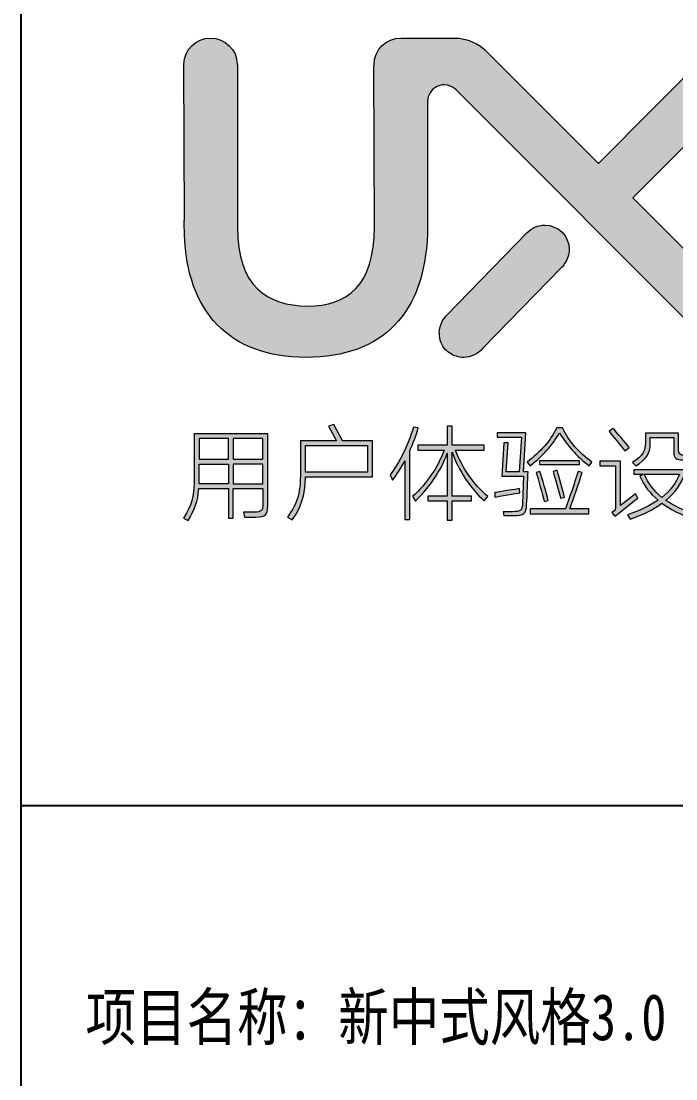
# Model space of a CAD drawing. Extents: x 422240 to 534325, y -8262 to 172635.
# Drawn here: x 514595 to 515332, y 88347 to 89537 of the extents above; entities that cross this region are included whole.
import ezdxf

# ---------------------------------------------------------------- set-up
doc = ezdxf.new("R2010")
doc.units = 0
doc.header["$LTSCALE"] = 1000
doc.header["$MEASUREMENT"] = 0
doc.layers.add('_U+56FE_U+5C42 1', color=7, linetype='Continuous')
doc.styles.add('WJ', font='', dxfattribs={"width": 0.8, "height": 135})
doc.styles.get('WJ').set_extended_font_data('FangSong_GB2312')

# ---------------------------------------------------------------- blocks, each defined once
blk = doc.blocks.new('block 2')
at = {"layer": '_U+56FE_U+5C42 1'}
h = blk.add_hatch(color=251, dxfattribs=at)
h.dxf.hatch_style = 2
edge = h.paths.add_edge_path()
edge.add_spline(control_points=[(131.714, -136.787), (131.226, -135.357), (130.51, -134.14), (129.566, -133.136), (128.621, -132.131), (127.451, -131.361), (126.055, -130.825), (124.689, -130.3), (122.242, -129.841), (120.244, -129.821), (120.231, -129.821), (120.219, -129.82), (120.207, -129.82), (120.2, -129.82), (120.193, -129.821), (120.185, -129.821), (120.161, -129.82), (120.137, -129.82), (120.113, -129.82), (120.113, -129.82), (120.113, -129.824), (120.113, -129.824), (119.27, -129.847), (118.505, -130.171), (117.919, -130.694), (117.902, -130.707), (117.884, -130.718), (117.868, -130.732), (117.868, -130.732), (117.788, -130.812), (117.788, -130.812), (117.779, -130.821), (117.771, -130.83), (117.762, -130.838), (117.762, -130.838), (109.231, -139.381), (109.231, -139.381), (109.231, -139.381), (100.804, -130.967), (100.804, -130.967), (100.77, -130.935), (100.734, -130.899), (100.694, -130.857), (100.634, -130.794), (100.571, -130.736), (100.508, -130.681), (99.77, -130.033), (98.917, -129.867), (98.408, -129.831), (98.408, -129.831), (98.346, -129.831), (98.346, -129.831), (98.338, -129.83), (98.329, -129.83), (98.321, -129.829), (98.321, -129.829), (98.264, -129.829), (98.264, -129.829), (98.197, -129.828), (98.157, -129.829), (98.157, -129.829), (98.157, -129.829), (98.158, -129.829), (98.158, -129.829), (98.158, -129.829), (94.182, -129.829), (94.182, -129.829), (94.177, -129.829), (94.172, -129.83), (94.167, -129.83), (94.167, -129.83), (94.166, -129.83), (94.165, -129.83), (93.034, -129.83), (92.118, -130.747), (92.118, -131.877), (92.118, -131.88), (92.118, -131.883), (92.118, -131.887), (92.111, -131.95), (92.107, -132.013), (92.107, -132.074), (92.107, -132.074), (92.16, -144.23), (92.16, -144.23), (92.128, -148.719), (90.1, -150.248), (87.025, -150.269), (83.985, -150.207), (81.699, -148.802), (81.699, -144.231), (81.699, -144.231), (81.699, -143.73), (81.699, -143.73), (81.699, -143.73), (81.699, -131.87), (81.699, -131.87), (81.699, -131.854), (81.697, -131.837), (81.696, -131.82), (81.665, -130.717), (80.763, -129.832), (79.652, -129.832), (78.541, -129.832), (77.639, -130.717), (77.608, -131.82), (77.607, -131.837), (77.605, -131.854), (77.605, -131.87), (77.605, -131.87), (77.605, -131.878), (77.605, -131.878), (77.605, -131.878), (77.605, -131.878), (77.605, -131.879), (77.605, -131.879), (77.605, -131.879), (77.605, -131.879), (77.605, -131.879), (77.656, -143.73), (77.656, -143.73), (77.656, -143.73), (77.653, -143.73), (77.653, -143.73), (77.653, -143.73), (77.653, -144.231), (77.653, -144.231), (77.653, -144.36), (77.657, -144.486), (77.66, -144.613), (77.66, -144.613), (77.66, -144.792), (77.66, -144.792), (77.66, -144.792), (77.663, -144.792), (77.663, -144.792), (77.853, -150.669), (81.057, -154.171), (86.92, -154.171), (92.885, -154.171), (95.975, -150.713), (96.188, -144.792), (96.188, -144.792), (96.201, -144.792), (96.201, -144.792), (96.201, -144.792), (96.201, -144.125), (96.201, -144.125), (96.201, -144.125), (96.201, -143.73), (96.201, -143.73), (96.201, -143.73), (96.201, -134.714), (96.201, -134.714), (96.201, -134.714), (96.203, -134.714), (96.203, -134.714), (96.203, -134.699), (96.201, -134.683), (96.201, -134.668), (96.201, -134.177), (96.482, -133.753), (96.891, -133.545), (96.915, -133.532), (96.94, -133.521), (96.965, -133.51), (96.968, -133.508), (96.971, -133.507), (96.974, -133.506), (97.12, -133.442), (97.288, -133.402), (97.483, -133.402), (98.13, -133.402), (98.553, -133.962), (98.553, -133.962), (98.553, -133.962), (117.687, -153.097), (117.687, -153.097), (117.709, -153.114), (117.732, -153.13), (117.754, -153.146), (118.341, -153.742), (119.145, -154.121), (120.038, -154.165), (120.038, -154.165), (120.038, -154.173), (120.038, -154.173), (122.045, -154.199), (124.304, -153.835), (125.748, -153.329), (127.192, -152.824), (128.41, -151.918), (129.403, -150.901), (130.396, -149.885), (131.151, -148.603), (131.668, -147.056), (132.186, -145.51), (132.445, -143.701), (132.445, -141.63), (132.445, -139.831), (132.201, -138.217), (131.714, -136.787)], knot_values=[0, 0, 0, 0, 1, 1, 1, 2, 2, 2, 3, 3, 3, 4, 4, 4, 5, 5, 5, 6, 6, 6, 7, 7, 7, 8, 8, 8, 9, 9, 9, 10, 10, 10, 11, 11, 11, 12, 12, 12, 13, 13, 13, 14, 14, 14, 15, 15, 15, 16, 16, 16, 17, 17, 17, 18, 18, 18, 19, 19, 19, 20, 20, 20, 21, 21, 21, 22, 22, 22, 23, 23, 23, 24, 24, 24, 25, 25, 25, 26, 26, 26, 27, 27, 27, 28, 28, 28, 29, 29, 29, 30, 30, 30, 31, 31, 31, 32, 32, 32, 33, 33, 33, 34, 34, 34, 35, 35, 35, 36, 36, 36, 37, 37, 37, 38, 38, 38, 39, 39, 39, 40, 40, 40, 41, 41, 41, 42, 42, 42, 43, 43, 43, 44, 44, 44, 45, 45, 45, 46, 46, 46, 47, 47, 47, 48, 48, 48, 49, 49, 49, 50, 50, 50, 51, 51, 51, 52, 52, 52, 53, 53, 53, 54, 54, 54, 55, 55, 55, 56, 56, 56, 57, 57, 57, 58, 58, 58, 59, 59, 59, 60, 60, 60, 61, 61, 61, 62, 62, 62, 63, 63, 63, 64, 64, 64, 65, 65, 65, 66, 66, 66, 67, 67, 67, 67], degree=3, periodic=0)
edge = h.paths.add_edge_path()
edge.add_spline(control_points=[(123.213, -149.753), (122.882, -149.835), (122.375, -149.939), (121.719, -150.012), (121.701, -150.013), (121.683, -150.016), (121.665, -150.018), (121.65, -150.019), (121.636, -150.021), (121.62, -150.022), (121.62, -150.022), (121.621, -150.02), (121.621, -150.02), (121.527, -150.027), (121.432, -150.034), (121.335, -150.034), (120.446, -150.034), (119.638, -149.695), (119.028, -149.143), (119.024, -149.145), (119.021, -149.148), (119.017, -149.146), (118.982, -149.119), (118.258, -148.389), (117.992, -148.121), (117.991, -148.122), (117.99, -148.123), (117.989, -148.124), (117.989, -148.124), (111.86, -142.005), (111.86, -142.005), (111.86, -142.005), (118.873, -134.991), (118.873, -134.991), (118.874, -134.992), (118.874, -134.993), (118.875, -134.994), (118.93, -134.937), (118.989, -134.885), (119.048, -134.832), (119.107, -134.78), (119.169, -134.73), (119.231, -134.682), (119.253, -134.665), (119.274, -134.648), (119.296, -134.632), (119.357, -134.587), (119.42, -134.543), (119.485, -134.502), (119.511, -134.485), (119.538, -134.469), (119.566, -134.452), (119.628, -134.415), (119.691, -134.379), (119.755, -134.346), (119.789, -134.328), (119.822, -134.312), (119.856, -134.296), (119.917, -134.267), (119.979, -134.238), (120.042, -134.213), (120.083, -134.196), (120.126, -134.181), (120.168, -134.166), (120.226, -134.145), (120.285, -134.124), (120.344, -134.105), (120.396, -134.09), (120.449, -134.078), (120.501, -134.065), (120.554, -134.051), (120.607, -134.037), (120.661, -134.026), (120.728, -134.013), (120.795, -134.004), (120.863, -133.995), (120.906, -133.989), (120.948, -133.98), (120.992, -133.976), (121.105, -133.965), (121.219, -133.958), (121.335, -133.958), (121.391, -133.958), (121.446, -133.961), (121.502, -133.964), (121.633, -133.975), (121.763, -133.987), (121.891, -134.002), (121.917, -134.005), (121.944, -134.008), (121.969, -134.012), (122.041, -134.02), (122.11, -134.031), (122.181, -134.041), (122.307, -134.06), (122.428, -134.079), (122.539, -134.098), (122.574, -134.105), (122.61, -134.111), (122.645, -134.118), (122.717, -134.131), (122.786, -134.145), (122.852, -134.158), (126.616, -134.957), (128.751, -137.771), (128.751, -141.867), (128.751, -145.819), (126.743, -148.773), (123.213, -149.753)], knot_values=[0, 0, 0, 0, 1, 1, 1, 2, 2, 2, 3, 3, 3, 4, 4, 4, 5, 5, 5, 6, 6, 6, 7, 7, 7, 8, 8, 8, 9, 9, 9, 10, 10, 10, 11, 11, 11, 12, 12, 12, 13, 13, 13, 14, 14, 14, 15, 15, 15, 16, 16, 16, 17, 17, 17, 18, 18, 18, 19, 19, 19, 20, 20, 20, 21, 21, 21, 22, 22, 22, 23, 23, 23, 24, 24, 24, 25, 25, 25, 26, 26, 26, 27, 27, 27, 28, 28, 28, 29, 29, 29, 30, 30, 30, 31, 31, 31, 32, 32, 32, 33, 33, 33, 34, 34, 34, 35, 35, 35, 36, 36, 36, 36], degree=3, periodic=0)
at = {"layer": '_U+56FE_U+5C42 1', "lineweight": 0}
for points, knots in [([(131.714, -136.787), (131.226, -135.357), (130.51, -134.14), (129.566, -133.136), (128.621, -132.131), (127.451, -131.361), (126.055, -130.825), (124.689, -130.3), (122.242, -129.841), (120.244, -129.821), (120.231, -129.821), (120.219, -129.82), (120.207, -129.82), (120.2, -129.82), (120.193, -129.821), (120.185, -129.821), (120.161, -129.82), (120.137, -129.82), (120.113, -129.82), (120.113, -129.82), (120.113, -129.824), (120.113, -129.824), (119.27, -129.847), (118.505, -130.171), (117.919, -130.694), (117.902, -130.707), (117.884, -130.718), (117.868, -130.732), (117.868, -130.732), (117.788, -130.812), (117.788, -130.812), (117.779, -130.821), (117.771, -130.83), (117.762, -130.838), (117.762, -130.838), (109.231, -139.381), (109.231, -139.381), (109.231, -139.381), (100.804, -130.967), (100.804, -130.967), (100.77, -130.935), (100.734, -130.899), (100.694, -130.857), (100.634, -130.794), (100.571, -130.736), (100.508, -130.681), (99.77, -130.033), (98.917, -129.867), (98.408, -129.831), (98.408, -129.831), (98.346, -129.831), (98.346, -129.831), (98.338, -129.83), (98.329, -129.83), (98.321, -129.829), (98.321, -129.829), (98.264, -129.829), (98.264, -129.829), (98.197, -129.828), (98.157, -129.829), (98.157, -129.829), (98.157, -129.829), (98.158, -129.829), (98.158, -129.829), (98.158, -129.829), (94.182, -129.829), (94.182, -129.829), (94.177, -129.829), (94.172, -129.83), (94.167, -129.83), (94.167, -129.83), (94.166, -129.83), (94.165, -129.83), (93.034, -129.83), (92.118, -130.747), (92.118, -131.877), (92.118, -131.88), (92.118, -131.883), (92.118, -131.887), (92.111, -131.95), (92.107, -132.013), (92.107, -132.074), (92.107, -132.074), (92.16, -144.23), (92.16, -144.23), (92.128, -148.719), (90.1, -150.248), (87.025, -150.269), (83.985, -150.207), (81.699, -148.802), (81.699, -144.231), (81.699, -144.231), (81.699, -143.73), (81.699, -143.73), (81.699, -143.73), (81.699, -131.87), (81.699, -131.87), (81.699, -131.854), (81.697, -131.837), (81.696, -131.82), (81.665, -130.717), (80.763, -129.832), (79.652, -129.832), (78.541, -129.832), (77.639, -130.717), (77.608, -131.82), (77.607, -131.837), (77.605, -131.854), (77.605, -131.87), (77.605, -131.87), (77.605, -131.878), (77.605, -131.878), (77.605, -131.878), (77.605, -131.878), (77.605, -131.879), (77.605, -131.879), (77.605, -131.879), (77.605, -131.879), (77.605, -131.879), (77.656, -143.73), (77.656, -143.73), (77.656, -143.73), (77.653, -143.73), (77.653, -143.73), (77.653, -143.73), (77.653, -144.231), (77.653, -144.231), (77.653, -144.36), (77.657, -144.486), (77.66, -144.613), (77.66, -144.613), (77.66, -144.792), (77.66, -144.792), (77.66, -144.792), (77.663, -144.792), (77.663, -144.792), (77.853, -150.669), (81.057, -154.171), (86.92, -154.171), (92.885, -154.171), (95.975, -150.713), (96.188, -144.792), (96.188, -144.792), (96.201, -144.792), (96.201, -144.792), (96.201, -144.792), (96.201, -144.125), (96.201, -144.125), (96.201, -144.125), (96.201, -143.73), (96.201, -143.73), (96.201, -143.73), (96.201, -134.714), (96.201, -134.714), (96.201, -134.714), (96.203, -134.714), (96.203, -134.714), (96.203, -134.699), (96.201, -134.683), (96.201, -134.668), (96.201, -134.177), (96.482, -133.753), (96.891, -133.545), (96.915, -133.532), (96.94, -133.521), (96.965, -133.51), (96.968, -133.508), (96.971, -133.507), (96.974, -133.506), (97.12, -133.442), (97.288, -133.402), (97.483, -133.402), (98.13, -133.402), (98.553, -133.962), (98.553, -133.962), (98.553, -133.962), (117.687, -153.097), (117.687, -153.097), (117.709, -153.114), (117.732, -153.13), (117.754, -153.146), (118.341, -153.742), (119.145, -154.121), (120.038, -154.165), (120.038, -154.165), (120.038, -154.173), (120.038, -154.173), (122.045, -154.199), (124.304, -153.835), (125.748, -153.329), (127.192, -152.824), (128.41, -151.918), (129.403, -150.901), (130.396, -149.885), (131.151, -148.603), (131.668, -147.056), (132.186, -145.51), (132.445, -143.701), (132.445, -141.63), (132.445, -139.831), (132.201, -138.217), (131.714, -136.787)], [0, 0, 0, 0, 1, 1, 1, 2, 2, 2, 3, 3, 3, 4, 4, 4, 5, 5, 5, 6, 6, 6, 7, 7, 7, 8, 8, 8, 9, 9, 9, 10, 10, 10, 11, 11, 11, 12, 12, 12, 13, 13, 13, 14, 14, 14, 15, 15, 15, 16, 16, 16, 17, 17, 17, 18, 18, 18, 19, 19, 19, 20, 20, 20, 21, 21, 21, 22, 22, 22, 23, 23, 23, 24, 24, 24, 25, 25, 25, 26, 26, 26, 27, 27, 27, 28, 28, 28, 29, 29, 29, 30, 30, 30, 31, 31, 31, 32, 32, 32, 33, 33, 33, 34, 34, 34, 35, 35, 35, 36, 36, 36, 37, 37, 37, 38, 38, 38, 39, 39, 39, 40, 40, 40, 41, 41, 41, 42, 42, 42, 43, 43, 43, 44, 44, 44, 45, 45, 45, 46, 46, 46, 47, 47, 47, 48, 48, 48, 49, 49, 49, 50, 50, 50, 51, 51, 51, 52, 52, 52, 53, 53, 53, 54, 54, 54, 55, 55, 55, 56, 56, 56, 57, 57, 57, 58, 58, 58, 59, 59, 59, 60, 60, 60, 61, 61, 61, 62, 62, 62, 63, 63, 63, 64, 64, 64, 65, 65, 65, 66, 66, 66, 67, 67, 67, 67]), ([(123.213, -149.753), (122.882, -149.835), (122.375, -149.939), (121.719, -150.012), (121.701, -150.013), (121.683, -150.016), (121.665, -150.018), (121.65, -150.019), (121.636, -150.021), (121.62, -150.022), (121.62, -150.022), (121.621, -150.02), (121.621, -150.02), (121.527, -150.027), (121.432, -150.034), (121.335, -150.034), (120.446, -150.034), (119.638, -149.695), (119.028, -149.143), (119.024, -149.145), (119.021, -149.148), (119.017, -149.146), (118.982, -149.119), (118.258, -148.389), (117.992, -148.121), (117.991, -148.122), (117.99, -148.123), (117.989, -148.124), (117.989, -148.124), (111.86, -142.005), (111.86, -142.005), (111.86, -142.005), (118.873, -134.991), (118.873, -134.991), (118.874, -134.992), (118.874, -134.993), (118.875, -134.994), (118.93, -134.937), (118.989, -134.885), (119.048, -134.832), (119.107, -134.78), (119.169, -134.73), (119.231, -134.682), (119.253, -134.665), (119.274, -134.648), (119.296, -134.632), (119.357, -134.587), (119.42, -134.543), (119.485, -134.502), (119.511, -134.485), (119.538, -134.469), (119.566, -134.452), (119.628, -134.415), (119.691, -134.379), (119.755, -134.346), (119.789, -134.328), (119.822, -134.312), (119.856, -134.296), (119.917, -134.267), (119.979, -134.238), (120.042, -134.213), (120.083, -134.196), (120.126, -134.181), (120.168, -134.166), (120.226, -134.145), (120.285, -134.124), (120.344, -134.105), (120.396, -134.09), (120.449, -134.078), (120.501, -134.065), (120.554, -134.051), (120.607, -134.037), (120.661, -134.026), (120.728, -134.013), (120.795, -134.004), (120.863, -133.995), (120.906, -133.989), (120.948, -133.98), (120.992, -133.976), (121.105, -133.965), (121.219, -133.958), (121.335, -133.958), (121.391, -133.958), (121.446, -133.961), (121.502, -133.964), (121.633, -133.975), (121.763, -133.987), (121.891, -134.002), (121.917, -134.005), (121.944, -134.008), (121.969, -134.012), (122.041, -134.02), (122.11, -134.031), (122.181, -134.041), (122.307, -134.06), (122.428, -134.079), (122.539, -134.098), (122.574, -134.105), (122.61, -134.111), (122.645, -134.118), (122.717, -134.131), (122.786, -134.145), (122.852, -134.158), (126.616, -134.957), (128.751, -137.771), (128.751, -141.867), (128.751, -145.819), (126.743, -148.773), (123.213, -149.753)], [0, 0, 0, 0, 1, 1, 1, 2, 2, 2, 3, 3, 3, 4, 4, 4, 5, 5, 5, 6, 6, 6, 7, 7, 7, 8, 8, 8, 9, 9, 9, 10, 10, 10, 11, 11, 11, 12, 12, 12, 13, 13, 13, 14, 14, 14, 15, 15, 15, 16, 16, 16, 17, 17, 17, 18, 18, 18, 19, 19, 19, 20, 20, 20, 21, 21, 21, 22, 22, 22, 23, 23, 23, 24, 24, 24, 25, 25, 25, 26, 26, 26, 27, 27, 27, 28, 28, 28, 29, 29, 29, 30, 30, 30, 31, 31, 31, 32, 32, 32, 33, 33, 33, 34, 34, 34, 35, 35, 35, 36, 36, 36, 36])]:
    blk.add_open_spline(points, degree=3, knots=knots, dxfattribs=at)
blk = doc.blocks.new('block 3')
at = {"layer": '_U+56FE_U+5C42 1'}
h = blk.add_hatch(color=251, dxfattribs=at)
h.dxf.hatch_style = 2
edge = h.paths.add_edge_path()
edge.add_spline(control_points=[(89.717, -160.533), (89.717, -160.533), (92.004, -160.533), (92.004, -160.533), (92.004, -160.533), (92.004, -163.29), (92.004, -163.29), (92.004, -163.29), (86.888, -163.29), (86.888, -163.29), (86.832, -164.828), (86.585, -165.545), (85.876, -166.565), (85.876, -166.565), (85.509, -166.358), (85.509, -166.358), (86.33, -165.242), (86.521, -164.541), (86.521, -162.493), (86.521, -162.493), (86.521, -160.533), (86.521, -160.533), (86.521, -160.533), (89.262, -160.533), (89.262, -160.533), (89.262, -160.533), (88.657, -159.409), (88.657, -159.409), (88.657, -159.409), (89.063, -159.282), (89.063, -159.282), (89.063, -159.282), (89.717, -160.533), (89.717, -160.533)], knot_values=[0, 0, 0, 0, 1, 1, 1, 2, 2, 2, 3, 3, 3, 4, 4, 4, 5, 5, 5, 6, 6, 6, 7, 7, 7, 8, 8, 8, 9, 9, 9, 10, 10, 10, 11, 11, 11, 11], degree=3, periodic=0)
edge = h.paths.add_edge_path()
edge.add_spline(control_points=[(86.896, -162.923), (86.896, -162.923), (91.621, -162.923), (91.621, -162.923), (91.621, -162.923), (91.621, -160.883), (91.621, -160.883), (91.621, -160.883), (86.904, -160.883), (86.904, -160.883), (86.904, -160.883), (86.904, -162.413), (86.904, -162.413), (86.904, -162.597), (86.904, -162.764), (86.896, -162.923)], knot_values=[0, 0, 0, 0, 1, 1, 1, 2, 2, 2, 3, 3, 3, 4, 4, 4, 5, 5, 5, 5], degree=3, periodic=0)
h = blk.add_hatch(color=251, dxfattribs=at)
h.dxf.hatch_style = 2
edge = h.paths.add_edge_path()
edge.add_spline(control_points=[(94.474, -162.055), (94.179, -162.605), (93.86, -163.107), (93.518, -163.545), (93.518, -163.545), (93.359, -163.13), (93.359, -163.13), (94.044, -162.23), (94.713, -160.851), (95.12, -159.481), (95.12, -159.481), (95.494, -159.545), (95.494, -159.545), (95.311, -160.15), (95.096, -160.748), (94.841, -161.306), (94.841, -161.306), (94.841, -166.525), (94.841, -166.525), (94.841, -166.525), (94.474, -166.525), (94.474, -166.525), (94.474, -166.525), (94.474, -162.055), (94.474, -162.055)], knot_values=[0, 0, 0, 0, 1, 1, 1, 2, 2, 2, 3, 3, 3, 4, 4, 4, 5, 5, 5, 6, 6, 6, 7, 7, 7, 8, 8, 8, 8], degree=3, periodic=0)
edge = h.paths.add_edge_path()
edge.add_spline(control_points=[(97.709, -165.115), (97.709, -165.115), (96.227, -165.115), (96.227, -165.115), (96.227, -165.115), (96.227, -164.764), (96.227, -164.764), (96.227, -164.764), (97.709, -164.764), (97.709, -164.764), (97.709, -164.764), (97.709, -161.481), (97.709, -161.481), (97.199, -162.844), (96.442, -163.975), (95.271, -165.123), (95.271, -165.123), (95.048, -164.788), (95.048, -164.788), (96.187, -163.728), (96.936, -162.612), (97.47, -161.25), (97.47, -161.25), (95.462, -161.25), (95.462, -161.25), (95.462, -161.25), (95.462, -160.875), (95.462, -160.875), (95.462, -160.875), (97.709, -160.875), (97.709, -160.875), (97.709, -160.875), (97.709, -159.409), (97.709, -159.409), (97.709, -159.409), (98.076, -159.409), (98.076, -159.409), (98.076, -159.409), (98.076, -160.875), (98.076, -160.875), (98.076, -160.875), (100.514, -160.875), (100.514, -160.875), (100.514, -160.875), (100.514, -161.25), (100.514, -161.25), (100.514, -161.25), (98.331, -161.25), (98.331, -161.25), (98.849, -162.612), (99.709, -163.832), (100.785, -164.772), (100.785, -164.772), (100.514, -165.107), (100.514, -165.107), (99.43, -164.111), (98.57, -162.78), (98.076, -161.409), (98.076, -161.409), (98.076, -164.764), (98.076, -164.764), (98.076, -164.764), (99.542, -164.764), (99.542, -164.764), (99.542, -164.764), (99.542, -165.115), (99.542, -165.115), (99.542, -165.115), (98.076, -165.115), (98.076, -165.115), (98.076, -165.115), (98.076, -166.581), (98.076, -166.581), (98.076, -166.581), (97.709, -166.581), (97.709, -166.581), (97.709, -166.581), (97.709, -165.115), (97.709, -165.115)], knot_values=[0, 0, 0, 0, 1, 1, 1, 2, 2, 2, 3, 3, 3, 4, 4, 4, 5, 5, 5, 6, 6, 6, 7, 7, 7, 8, 8, 8, 9, 9, 9, 10, 10, 10, 11, 11, 11, 12, 12, 12, 13, 13, 13, 14, 14, 14, 15, 15, 15, 16, 16, 16, 17, 17, 17, 18, 18, 18, 19, 19, 19, 20, 20, 20, 21, 21, 21, 22, 22, 22, 23, 23, 23, 24, 24, 24, 25, 25, 25, 26, 26, 26, 26], degree=3, periodic=0)
h = blk.add_hatch(color=251, dxfattribs=at)
h.dxf.hatch_style = 2
edge = h.paths.add_edge_path()
edge.add_spline(control_points=[(101.335, -164.82), (101.335, -164.82), (101.319, -164.485), (101.319, -164.485), (101.558, -164.453), (103.017, -164.214), (103.216, -164.174), (103.216, -164.174), (103.232, -164.493), (103.232, -164.493), (103.056, -164.517), (101.566, -164.78), (101.335, -164.82)], knot_values=[0, 0, 0, 0, 1, 1, 1, 2, 2, 2, 3, 3, 3, 4, 4, 4, 4], degree=3, periodic=0)
edge = h.paths.add_edge_path()
edge.add_spline(control_points=[(102.682, -165.935), (103.28, -165.935), (103.431, -165.824), (103.439, -165.306), (103.439, -165.306), (103.527, -163.218), (103.527, -163.218), (103.527, -163.218), (101.853, -163.218), (101.853, -163.218), (101.853, -163.218), (102.028, -160.676), (102.028, -160.676), (102.028, -160.676), (102.347, -160.676), (102.347, -160.676), (102.347, -160.676), (102.188, -162.907), (102.188, -162.907), (102.188, -162.907), (103.184, -162.907), (103.184, -162.907), (103.184, -162.907), (103.367, -160.246), (103.367, -160.246), (103.367, -160.246), (101.503, -160.246), (101.503, -160.246), (101.503, -160.246), (101.503, -159.919), (101.503, -159.919), (101.503, -159.919), (103.702, -159.919), (103.702, -159.919), (103.702, -159.919), (103.511, -162.907), (103.511, -162.907), (103.511, -162.907), (103.861, -162.907), (103.861, -162.907), (103.837, -163.505), (103.797, -164.652), (103.758, -165.417), (103.734, -166.079), (103.519, -166.238), (102.77, -166.238), (102.77, -166.238), (102.013, -166.238), (102.013, -166.238), (102.013, -166.238), (101.957, -165.935), (101.957, -165.935), (101.957, -165.935), (102.682, -165.935), (102.682, -165.935)], knot_values=[0, 0, 0, 0, 1, 1, 1, 2, 2, 2, 3, 3, 3, 4, 4, 4, 5, 5, 5, 6, 6, 6, 7, 7, 7, 8, 8, 8, 9, 9, 9, 10, 10, 10, 11, 11, 11, 12, 12, 12, 13, 13, 13, 14, 14, 14, 15, 15, 15, 16, 16, 16, 17, 17, 17, 18, 18, 18, 18], degree=3, periodic=0)
edge = h.paths.add_edge_path()
edge.add_spline(control_points=[(106.268, -159.919), (105.718, -160.86), (105.009, -161.688), (104.021, -162.429), (104.021, -162.429), (103.797, -162.15), (103.797, -162.15), (104.817, -161.393), (105.559, -160.525), (106.053, -159.545), (106.053, -159.545), (106.491, -159.545), (106.491, -159.545), (106.977, -160.565), (107.726, -161.417), (108.73, -162.15), (108.73, -162.15), (108.515, -162.429), (108.515, -162.429), (107.535, -161.696), (106.818, -160.867), (106.268, -159.919)], knot_values=[0, 0, 0, 0, 1, 1, 1, 2, 2, 2, 3, 3, 3, 4, 4, 4, 5, 5, 5, 6, 6, 6, 7, 7, 7, 7], degree=3, periodic=0)
edge = h.paths.add_edge_path()
edge.add_spline(control_points=[(107.049, -165.728), (107.049, -165.728), (108.507, -165.728), (108.507, -165.728), (108.507, -165.728), (108.507, -166.087), (108.507, -166.087), (108.507, -166.087), (104.021, -166.087), (104.021, -166.087), (104.021, -166.087), (104.021, -165.728), (104.021, -165.728), (104.021, -165.728), (106.714, -165.728), (106.714, -165.728), (107.017, -164.907), (107.431, -163.688), (107.678, -162.859), (107.678, -162.859), (107.989, -162.955), (107.989, -162.955), (107.742, -163.72), (107.336, -164.947), (107.049, -165.728)], knot_values=[0, 0, 0, 0, 1, 1, 1, 2, 2, 2, 3, 3, 3, 4, 4, 4, 5, 5, 5, 6, 6, 6, 7, 7, 7, 8, 8, 8, 8], degree=3, periodic=0)
edge = h.paths.add_edge_path()
edge.add_spline(control_points=[(104.483, -162.947), (104.483, -162.947), (104.77, -162.859), (104.77, -162.859), (104.945, -163.409), (105.256, -164.501), (105.399, -165.083), (105.399, -165.083), (105.096, -165.17), (105.096, -165.17), (104.953, -164.581), (104.642, -163.489), (104.483, -162.947)], knot_values=[0, 0, 0, 0, 1, 1, 1, 2, 2, 2, 3, 3, 3, 4, 4, 4, 4], degree=3, periodic=0)
h.paths.add_polyline_path([(104.77, -162.373), (104.77, -162.023), (107.766, -162.023), (107.766, -162.373)])
edge = h.paths.add_edge_path()
edge.add_spline(control_points=[(105.774, -162.859), (105.774, -162.859), (106.077, -162.78), (106.077, -162.78), (106.236, -163.266), (106.507, -164.278), (106.634, -164.82), (106.634, -164.82), (106.331, -164.899), (106.331, -164.899), (106.204, -164.358), (105.941, -163.369), (105.774, -162.859)], knot_values=[0, 0, 0, 0, 1, 1, 1, 2, 2, 2, 3, 3, 3, 4, 4, 4, 4], degree=3, periodic=0)
h = blk.add_hatch(color=251, dxfattribs=at)
h.dxf.hatch_style = 2
edge = h.paths.add_edge_path()
edge.add_spline(control_points=[(110.491, -166.278), (110.491, -166.278), (110.244, -165.999), (110.244, -165.999), (110.539, -165.848), (110.539, -165.704), (110.539, -165.537), (110.539, -165.537), (110.539, -162.445), (110.539, -162.445), (110.539, -162.445), (109.344, -162.445), (109.344, -162.445), (109.344, -162.445), (109.344, -162.095), (109.344, -162.095), (109.344, -162.095), (110.922, -162.095), (110.922, -162.095), (110.922, -162.095), (110.922, -165.465), (110.922, -165.465), (110.922, -165.465), (112.069, -164.565), (112.069, -164.565), (112.069, -164.565), (112.228, -164.899), (112.228, -164.899), (112.053, -165.035), (111.185, -165.72), (110.491, -166.278)], knot_values=[0, 0, 0, 0, 1, 1, 1, 2, 2, 2, 3, 3, 3, 4, 4, 4, 5, 5, 5, 6, 6, 6, 7, 7, 7, 8, 8, 8, 9, 9, 9, 10, 10, 10, 10], degree=3, periodic=0)
edge = h.paths.add_edge_path()
edge.add_spline(control_points=[(110.037, -159.824), (110.037, -159.824), (110.34, -159.584), (110.34, -159.584), (110.651, -159.927), (111.256, -160.644), (111.567, -161.035), (111.567, -161.035), (111.24, -161.29), (111.24, -161.29), (110.954, -160.907), (110.348, -160.182), (110.037, -159.824)], knot_values=[0, 0, 0, 0, 1, 1, 1, 2, 2, 2, 3, 3, 3, 4, 4, 4, 4], degree=3, periodic=0)
edge = h.paths.add_edge_path()
edge.add_spline(control_points=[(115.814, -162.732), (115.814, -162.732), (115.814, -163.075), (115.814, -163.075), (115.527, -163.84), (115.073, -164.501), (114.38, -165.075), (114.954, -165.473), (115.679, -165.808), (116.587, -166.119), (116.587, -166.119), (116.428, -166.485), (116.428, -166.485), (115.48, -166.143), (114.707, -165.752), (114.077, -165.298), (113.448, -165.752), (112.651, -166.151), (111.647, -166.517), (111.647, -166.517), (111.44, -166.174), (111.44, -166.174), (112.396, -165.84), (113.169, -165.473), (113.774, -165.059), (113.145, -164.533), (112.691, -163.927), (112.38, -163.218), (112.38, -163.218), (112.635, -163.067), (112.635, -163.067), (112.635, -163.067), (111.934, -163.067), (111.934, -163.067), (111.934, -163.067), (111.934, -162.732), (111.934, -162.732), (111.934, -162.732), (115.814, -162.732), (115.814, -162.732)], knot_values=[0, 0, 0, 0, 1, 1, 1, 2, 2, 2, 3, 3, 3, 4, 4, 4, 5, 5, 5, 6, 6, 6, 7, 7, 7, 8, 8, 8, 9, 9, 9, 10, 10, 10, 11, 11, 11, 12, 12, 12, 13, 13, 13, 13], degree=3, periodic=0)
edge = h.paths.add_edge_path()
edge.add_spline(control_points=[(115.679, -161.983), (115.161, -161.999), (114.97, -161.863), (114.97, -161.37), (114.97, -161.37), (114.97, -160.286), (114.97, -160.286), (114.97, -160.286), (113.185, -160.286), (113.185, -160.286), (113.185, -160.286), (113.185, -160.828), (113.185, -160.828), (113.185, -161.401), (112.882, -161.951), (112.093, -162.445), (112.093, -162.445), (111.83, -162.182), (111.83, -162.182), (112.595, -161.688), (112.818, -161.274), (112.818, -160.668), (112.818, -160.668), (112.818, -159.951), (112.818, -159.951), (112.818, -159.951), (115.344, -159.951), (115.344, -159.951), (115.344, -159.951), (115.344, -161.21), (115.344, -161.21), (115.344, -161.561), (115.464, -161.632), (115.838, -161.632), (115.838, -161.632), (116.555, -161.632), (116.555, -161.632), (116.555, -161.632), (116.516, -161.983), (116.516, -161.983), (116.516, -161.983), (115.679, -161.983), (115.679, -161.983)], knot_values=[0, 0, 0, 0, 1, 1, 1, 2, 2, 2, 3, 3, 3, 4, 4, 4, 5, 5, 5, 6, 6, 6, 7, 7, 7, 8, 8, 8, 9, 9, 9, 10, 10, 10, 11, 11, 11, 12, 12, 12, 13, 13, 13, 14, 14, 14, 14], degree=3, periodic=0)
edge = h.paths.add_edge_path()
edge.add_spline(control_points=[(114.069, -164.844), (114.731, -164.326), (115.153, -163.736), (115.4, -163.067), (115.4, -163.067), (112.723, -163.067), (112.723, -163.067), (113.025, -163.768), (113.456, -164.35), (114.069, -164.844)], knot_values=[0, 0, 0, 0, 1, 1, 1, 2, 2, 2, 3, 3, 3, 3], degree=3, periodic=0)
h = blk.add_hatch(color=251, dxfattribs=at)
h.dxf.hatch_style = 2
edge = h.paths.add_edge_path()
edge.add_spline(control_points=[(82.999, -165.967), (83.541, -165.967), (83.644, -165.848), (83.644, -165.394), (83.644, -165.394), (83.644, -164.174), (83.644, -164.174), (83.644, -164.174), (81.389, -164.174), (81.389, -164.174), (81.389, -164.174), (81.389, -166.429), (81.389, -166.429), (81.389, -166.429), (81.023, -166.429), (81.023, -166.429), (81.023, -166.429), (81.023, -164.174), (81.023, -164.174), (81.023, -164.174), (78.752, -164.174), (78.752, -164.174), (78.688, -165.147), (78.465, -165.752), (77.939, -166.613), (77.939, -166.613), (77.58, -166.429), (77.58, -166.429), (78.29, -165.346), (78.401, -164.82), (78.401, -163.099), (78.401, -163.099), (78.401, -159.991), (78.401, -159.991), (78.401, -159.991), (84.019, -159.991), (84.019, -159.991), (84.019, -159.991), (84.019, -165.513), (84.019, -165.513), (84.019, -166.151), (83.82, -166.342), (83.118, -166.342), (83.118, -166.342), (82.234, -166.342), (82.234, -166.342), (82.234, -166.342), (82.17, -165.967), (82.17, -165.967), (82.17, -165.967), (82.999, -165.967), (82.999, -165.967)], knot_values=[0, 0, 0, 0, 1, 1, 1, 2, 2, 2, 3, 3, 3, 4, 4, 4, 5, 5, 5, 6, 6, 6, 7, 7, 7, 8, 8, 8, 9, 9, 9, 10, 10, 10, 11, 11, 11, 12, 12, 12, 13, 13, 13, 14, 14, 14, 15, 15, 15, 16, 16, 16, 17, 17, 17, 17], degree=3, periodic=0)
edge = h.paths.add_edge_path()
edge.add_spline(control_points=[(78.776, -163.808), (78.776, -163.808), (81.023, -163.808), (81.023, -163.808), (81.023, -163.808), (81.023, -162.302), (81.023, -162.302), (81.023, -162.302), (78.784, -162.302), (78.784, -162.302), (78.784, -162.302), (78.784, -163.226), (78.784, -163.226), (78.784, -163.433), (78.784, -163.632), (78.776, -163.808)], knot_values=[0, 0, 0, 0, 1, 1, 1, 2, 2, 2, 3, 3, 3, 4, 4, 4, 5, 5, 5, 5], degree=3, periodic=0)
h.paths.add_polyline_path([(78.784, -161.935), (81.023, -161.935), (81.023, -160.357), (78.784, -160.357)])
h.paths.add_polyline_path([(81.389, -160.357), (81.389, -161.935), (83.644, -161.935), (83.644, -160.357)])
h.paths.add_polyline_path([(81.389, -163.808), (83.644, -163.808), (83.644, -162.302), (81.389, -162.302)])
at = {"layer": '_U+56FE_U+5C42 1', "lineweight": 0}
for points in [[(78.784, -161.935), (81.023, -161.935), (81.023, -160.357), (78.784, -160.357), (78.784, -161.935)], [(81.389, -160.357), (81.389, -161.935), (83.644, -161.935), (83.644, -160.357), (81.389, -160.357)], [(104.77, -162.373), (104.77, -162.023), (107.766, -162.023), (107.766, -162.373), (104.77, -162.373)], [(81.389, -163.808), (83.644, -163.808), (83.644, -162.302), (81.389, -162.302), (81.389, -163.808)]]:
    blk.add_lwpolyline(points, dxfattribs=at)
for points, knots in [([(89.717, -160.533), (89.717, -160.533), (92.004, -160.533), (92.004, -160.533), (92.004, -160.533), (92.004, -163.29), (92.004, -163.29), (92.004, -163.29), (86.888, -163.29), (86.888, -163.29), (86.832, -164.828), (86.585, -165.545), (85.876, -166.565), (85.876, -166.565), (85.509, -166.358), (85.509, -166.358), (86.33, -165.242), (86.521, -164.541), (86.521, -162.493), (86.521, -162.493), (86.521, -160.533), (86.521, -160.533), (86.521, -160.533), (89.262, -160.533), (89.262, -160.533), (89.262, -160.533), (88.657, -159.409), (88.657, -159.409), (88.657, -159.409), (89.063, -159.282), (89.063, -159.282), (89.063, -159.282), (89.717, -160.533), (89.717, -160.533)], [0, 0, 0, 0, 1, 1, 1, 2, 2, 2, 3, 3, 3, 4, 4, 4, 5, 5, 5, 6, 6, 6, 7, 7, 7, 8, 8, 8, 9, 9, 9, 10, 10, 10, 11, 11, 11, 11]), ([(94.474, -162.055), (94.179, -162.605), (93.86, -163.107), (93.518, -163.545), (93.518, -163.545), (93.359, -163.13), (93.359, -163.13), (94.044, -162.23), (94.713, -160.851), (95.12, -159.481), (95.12, -159.481), (95.494, -159.545), (95.494, -159.545), (95.311, -160.15), (95.096, -160.748), (94.841, -161.306), (94.841, -161.306), (94.841, -166.525), (94.841, -166.525), (94.841, -166.525), (94.474, -166.525), (94.474, -166.525), (94.474, -166.525), (94.474, -162.055), (94.474, -162.055)], [0, 0, 0, 0, 1, 1, 1, 2, 2, 2, 3, 3, 3, 4, 4, 4, 5, 5, 5, 6, 6, 6, 7, 7, 7, 8, 8, 8, 8]), ([(97.709, -165.115), (97.709, -165.115), (96.227, -165.115), (96.227, -165.115), (96.227, -165.115), (96.227, -164.764), (96.227, -164.764), (96.227, -164.764), (97.709, -164.764), (97.709, -164.764), (97.709, -164.764), (97.709, -161.481), (97.709, -161.481), (97.199, -162.844), (96.442, -163.975), (95.271, -165.123), (95.271, -165.123), (95.048, -164.788), (95.048, -164.788), (96.187, -163.728), (96.936, -162.612), (97.47, -161.25), (97.47, -161.25), (95.462, -161.25), (95.462, -161.25), (95.462, -161.25), (95.462, -160.875), (95.462, -160.875), (95.462, -160.875), (97.709, -160.875), (97.709, -160.875), (97.709, -160.875), (97.709, -159.409), (97.709, -159.409), (97.709, -159.409), (98.076, -159.409), (98.076, -159.409), (98.076, -159.409), (98.076, -160.875), (98.076, -160.875), (98.076, -160.875), (100.514, -160.875), (100.514, -160.875), (100.514, -160.875), (100.514, -161.25), (100.514, -161.25), (100.514, -161.25), (98.331, -161.25), (98.331, -161.25), (98.849, -162.612), (99.709, -163.832), (100.785, -164.772), (100.785, -164.772), (100.514, -165.107), (100.514, -165.107), (99.43, -164.111), (98.57, -162.78), (98.076, -161.409), (98.076, -161.409), (98.076, -164.764), (98.076, -164.764), (98.076, -164.764), (99.542, -164.764), (99.542, -164.764), (99.542, -164.764), (99.542, -165.115), (99.542, -165.115), (99.542, -165.115), (98.076, -165.115), (98.076, -165.115), (98.076, -165.115), (98.076, -166.581), (98.076, -166.581), (98.076, -166.581), (97.709, -166.581), (97.709, -166.581), (97.709, -166.581), (97.709, -165.115), (97.709, -165.115)], [0, 0, 0, 0, 1, 1, 1, 2, 2, 2, 3, 3, 3, 4, 4, 4, 5, 5, 5, 6, 6, 6, 7, 7, 7, 8, 8, 8, 9, 9, 9, 10, 10, 10, 11, 11, 11, 12, 12, 12, 13, 13, 13, 14, 14, 14, 15, 15, 15, 16, 16, 16, 17, 17, 17, 18, 18, 18, 19, 19, 19, 20, 20, 20, 21, 21, 21, 22, 22, 22, 23, 23, 23, 24, 24, 24, 25, 25, 25, 26, 26, 26, 26]), ([(106.268, -159.919), (105.718, -160.86), (105.009, -161.688), (104.021, -162.429), (104.021, -162.429), (103.797, -162.15), (103.797, -162.15), (104.817, -161.393), (105.559, -160.525), (106.053, -159.545), (106.053, -159.545), (106.491, -159.545), (106.491, -159.545), (106.977, -160.565), (107.726, -161.417), (108.73, -162.15), (108.73, -162.15), (108.515, -162.429), (108.515, -162.429), (107.535, -161.696), (106.818, -160.867), (106.268, -159.919)], [0, 0, 0, 0, 1, 1, 1, 2, 2, 2, 3, 3, 3, 4, 4, 4, 5, 5, 5, 6, 6, 6, 7, 7, 7, 7]), ([(110.037, -159.824), (110.037, -159.824), (110.34, -159.584), (110.34, -159.584), (110.651, -159.927), (111.256, -160.644), (111.567, -161.035), (111.567, -161.035), (111.24, -161.29), (111.24, -161.29), (110.954, -160.907), (110.348, -160.182), (110.037, -159.824)], [0, 0, 0, 0, 1, 1, 1, 2, 2, 2, 3, 3, 3, 4, 4, 4, 4]), ([(82.999, -165.967), (83.541, -165.967), (83.644, -165.848), (83.644, -165.394), (83.644, -165.394), (83.644, -164.174), (83.644, -164.174), (83.644, -164.174), (81.389, -164.174), (81.389, -164.174), (81.389, -164.174), (81.389, -166.429), (81.389, -166.429), (81.389, -166.429), (81.023, -166.429), (81.023, -166.429), (81.023, -166.429), (81.023, -164.174), (81.023, -164.174), (81.023, -164.174), (78.752, -164.174), (78.752, -164.174), (78.688, -165.147), (78.465, -165.752), (77.939, -166.613), (77.939, -166.613), (77.58, -166.429), (77.58, -166.429), (78.29, -165.346), (78.401, -164.82), (78.401, -163.099), (78.401, -163.099), (78.401, -159.991), (78.401, -159.991), (78.401, -159.991), (84.019, -159.991), (84.019, -159.991), (84.019, -159.991), (84.019, -165.513), (84.019, -165.513), (84.019, -166.151), (83.82, -166.342), (83.118, -166.342), (83.118, -166.342), (82.234, -166.342), (82.234, -166.342), (82.234, -166.342), (82.17, -165.967), (82.17, -165.967), (82.17, -165.967), (82.999, -165.967), (82.999, -165.967)], [0, 0, 0, 0, 1, 1, 1, 2, 2, 2, 3, 3, 3, 4, 4, 4, 5, 5, 5, 6, 6, 6, 7, 7, 7, 8, 8, 8, 9, 9, 9, 10, 10, 10, 11, 11, 11, 12, 12, 12, 13, 13, 13, 14, 14, 14, 15, 15, 15, 16, 16, 16, 17, 17, 17, 17]), ([(102.682, -165.935), (103.28, -165.935), (103.431, -165.824), (103.439, -165.306), (103.439, -165.306), (103.527, -163.218), (103.527, -163.218), (103.527, -163.218), (101.853, -163.218), (101.853, -163.218), (101.853, -163.218), (102.028, -160.676), (102.028, -160.676), (102.028, -160.676), (102.347, -160.676), (102.347, -160.676), (102.347, -160.676), (102.188, -162.907), (102.188, -162.907), (102.188, -162.907), (103.184, -162.907), (103.184, -162.907), (103.184, -162.907), (103.367, -160.246), (103.367, -160.246), (103.367, -160.246), (101.503, -160.246), (101.503, -160.246), (101.503, -160.246), (101.503, -159.919), (101.503, -159.919), (101.503, -159.919), (103.702, -159.919), (103.702, -159.919), (103.702, -159.919), (103.511, -162.907), (103.511, -162.907), (103.511, -162.907), (103.861, -162.907), (103.861, -162.907), (103.837, -163.505), (103.797, -164.652), (103.758, -165.417), (103.734, -166.079), (103.519, -166.238), (102.77, -166.238), (102.77, -166.238), (102.013, -166.238), (102.013, -166.238), (102.013, -166.238), (101.957, -165.935), (101.957, -165.935), (101.957, -165.935), (102.682, -165.935), (102.682, -165.935)], [0, 0, 0, 0, 1, 1, 1, 2, 2, 2, 3, 3, 3, 4, 4, 4, 5, 5, 5, 6, 6, 6, 7, 7, 7, 8, 8, 8, 9, 9, 9, 10, 10, 10, 11, 11, 11, 12, 12, 12, 13, 13, 13, 14, 14, 14, 15, 15, 15, 16, 16, 16, 17, 17, 17, 18, 18, 18, 18]), ([(115.679, -161.983), (115.161, -161.999), (114.97, -161.863), (114.97, -161.37), (114.97, -161.37), (114.97, -160.286), (114.97, -160.286), (114.97, -160.286), (113.185, -160.286), (113.185, -160.286), (113.185, -160.286), (113.185, -160.828), (113.185, -160.828), (113.185, -161.401), (112.882, -161.951), (112.093, -162.445), (112.093, -162.445), (111.83, -162.182), (111.83, -162.182), (112.595, -161.688), (112.818, -161.274), (112.818, -160.668), (112.818, -160.668), (112.818, -159.951), (112.818, -159.951), (112.818, -159.951), (115.344, -159.951), (115.344, -159.951), (115.344, -159.951), (115.344, -161.21), (115.344, -161.21), (115.344, -161.561), (115.464, -161.632), (115.838, -161.632), (115.838, -161.632), (116.555, -161.632), (116.555, -161.632), (116.555, -161.632), (116.516, -161.983), (116.516, -161.983), (116.516, -161.983), (115.679, -161.983), (115.679, -161.983)], [0, 0, 0, 0, 1, 1, 1, 2, 2, 2, 3, 3, 3, 4, 4, 4, 5, 5, 5, 6, 6, 6, 7, 7, 7, 8, 8, 8, 9, 9, 9, 10, 10, 10, 11, 11, 11, 12, 12, 12, 13, 13, 13, 14, 14, 14, 14]), ([(86.896, -162.923), (86.896, -162.923), (91.621, -162.923), (91.621, -162.923), (91.621, -162.923), (91.621, -160.883), (91.621, -160.883), (91.621, -160.883), (86.904, -160.883), (86.904, -160.883), (86.904, -160.883), (86.904, -162.413), (86.904, -162.413), (86.904, -162.597), (86.904, -162.764), (86.896, -162.923)], [0, 0, 0, 0, 1, 1, 1, 2, 2, 2, 3, 3, 3, 4, 4, 4, 5, 5, 5, 5]), ([(78.776, -163.808), (78.776, -163.808), (81.023, -163.808), (81.023, -163.808), (81.023, -163.808), (81.023, -162.302), (81.023, -162.302), (81.023, -162.302), (78.784, -162.302), (78.784, -162.302), (78.784, -162.302), (78.784, -163.226), (78.784, -163.226), (78.784, -163.433), (78.784, -163.632), (78.776, -163.808)], [0, 0, 0, 0, 1, 1, 1, 2, 2, 2, 3, 3, 3, 4, 4, 4, 5, 5, 5, 5]), ([(107.049, -165.728), (107.049, -165.728), (108.507, -165.728), (108.507, -165.728), (108.507, -165.728), (108.507, -166.087), (108.507, -166.087), (108.507, -166.087), (104.021, -166.087), (104.021, -166.087), (104.021, -166.087), (104.021, -165.728), (104.021, -165.728), (104.021, -165.728), (106.714, -165.728), (106.714, -165.728), (107.017, -164.907), (107.431, -163.688), (107.678, -162.859), (107.678, -162.859), (107.989, -162.955), (107.989, -162.955), (107.742, -163.72), (107.336, -164.947), (107.049, -165.728)], [0, 0, 0, 0, 1, 1, 1, 2, 2, 2, 3, 3, 3, 4, 4, 4, 5, 5, 5, 6, 6, 6, 7, 7, 7, 8, 8, 8, 8]), ([(104.483, -162.947), (104.483, -162.947), (104.77, -162.859), (104.77, -162.859), (104.945, -163.409), (105.256, -164.501), (105.399, -165.083), (105.399, -165.083), (105.096, -165.17), (105.096, -165.17), (104.953, -164.581), (104.642, -163.489), (104.483, -162.947)], [0, 0, 0, 0, 1, 1, 1, 2, 2, 2, 3, 3, 3, 4, 4, 4, 4]), ([(105.774, -162.859), (105.774, -162.859), (106.077, -162.78), (106.077, -162.78), (106.236, -163.266), (106.507, -164.278), (106.634, -164.82), (106.634, -164.82), (106.331, -164.899), (106.331, -164.899), (106.204, -164.358), (105.941, -163.369), (105.774, -162.859)], [0, 0, 0, 0, 1, 1, 1, 2, 2, 2, 3, 3, 3, 4, 4, 4, 4]), ([(110.491, -166.278), (110.491, -166.278), (110.244, -165.999), (110.244, -165.999), (110.539, -165.848), (110.539, -165.704), (110.539, -165.537), (110.539, -165.537), (110.539, -162.445), (110.539, -162.445), (110.539, -162.445), (109.344, -162.445), (109.344, -162.445), (109.344, -162.445), (109.344, -162.095), (109.344, -162.095), (109.344, -162.095), (110.922, -162.095), (110.922, -162.095), (110.922, -162.095), (110.922, -165.465), (110.922, -165.465), (110.922, -165.465), (112.069, -164.565), (112.069, -164.565), (112.069, -164.565), (112.228, -164.899), (112.228, -164.899), (112.053, -165.035), (111.185, -165.72), (110.491, -166.278)], [0, 0, 0, 0, 1, 1, 1, 2, 2, 2, 3, 3, 3, 4, 4, 4, 5, 5, 5, 6, 6, 6, 7, 7, 7, 8, 8, 8, 9, 9, 9, 10, 10, 10, 10]), ([(115.814, -162.732), (115.814, -162.732), (115.814, -163.075), (115.814, -163.075), (115.527, -163.84), (115.073, -164.501), (114.38, -165.075), (114.954, -165.473), (115.679, -165.808), (116.587, -166.119), (116.587, -166.119), (116.428, -166.485), (116.428, -166.485), (115.48, -166.143), (114.707, -165.752), (114.077, -165.298), (113.448, -165.752), (112.651, -166.151), (111.647, -166.517), (111.647, -166.517), (111.44, -166.174), (111.44, -166.174), (112.396, -165.84), (113.169, -165.473), (113.774, -165.059), (113.145, -164.533), (112.691, -163.927), (112.38, -163.218), (112.38, -163.218), (112.635, -163.067), (112.635, -163.067), (112.635, -163.067), (111.934, -163.067), (111.934, -163.067), (111.934, -163.067), (111.934, -162.732), (111.934, -162.732), (111.934, -162.732), (115.814, -162.732), (115.814, -162.732)], [0, 0, 0, 0, 1, 1, 1, 2, 2, 2, 3, 3, 3, 4, 4, 4, 5, 5, 5, 6, 6, 6, 7, 7, 7, 8, 8, 8, 9, 9, 9, 10, 10, 10, 11, 11, 11, 12, 12, 12, 13, 13, 13, 13]), ([(114.069, -164.844), (114.731, -164.326), (115.153, -163.736), (115.4, -163.067), (115.4, -163.067), (112.723, -163.067), (112.723, -163.067), (113.025, -163.768), (113.456, -164.35), (114.069, -164.844)], [0, 0, 0, 0, 1, 1, 1, 2, 2, 2, 3, 3, 3, 3]), ([(101.335, -164.82), (101.335, -164.82), (101.319, -164.485), (101.319, -164.485), (101.558, -164.453), (103.017, -164.214), (103.216, -164.174), (103.216, -164.174), (103.232, -164.493), (103.232, -164.493), (103.056, -164.517), (101.566, -164.78), (101.335, -164.82)], [0, 0, 0, 0, 1, 1, 1, 2, 2, 2, 3, 3, 3, 4, 4, 4, 4])]:
    blk.add_open_spline(points, degree=3, knots=knots, dxfattribs=at)
blk = doc.blocks.new('UXDLOGO')
at = {"layer": '_U+56FE_U+5C42 1'}
h = blk.add_hatch(color=30, dxfattribs=at)
h.dxf.hatch_style = 2
edge = h.paths.add_edge_path()
edge.add_spline(control_points=[(60387.7, -9895.3), (60390.9, -9890.8), (60392.8, -9885.4), (60392.8, -9879.4), (60392.8, -9864.3), (60380.5, -9852), (60365.3, -9852), (60357.4, -9852), (60350.4, -9855.3), (60345.3, -9860.6), (60345.3, -9860.7), (60345.2, -9860.8), (60345.1, -9860.8), (60345.1, -9860.8), (60254.5, -9954), (60254.5, -9954), (60252.7, -9955.8), (60251.2, -9957.9), (60250, -9960.2), (60247.9, -9964.1), (60246.6, -9968.6), (60246.6, -9973.4), (60246.6, -9973.6), (60246.7, -9973.7), (60246.7, -9973.9), (60246.6, -9980.6), (60248.8, -9987.3), (60253.8, -9992.3), (60255.3, -9993.8), (60257, -9995.1), (60258.8, -9996.1), (60263.2, -9999.1), (60268.4, -10000.8), (60274.1, -10000.8), (60282.7, -10000.8), (60290.4, -9996.8), (60295.4, -9990.7), (60295.4, -9990.7), (60384.2, -9899.8), (60384.2, -9899.8), (60385.5, -9898.5), (60386.7, -9897), (60387.7, -9895.3)], knot_values=[0, 0, 0, 0, 1, 1, 1, 2, 2, 2, 3, 3, 3, 4, 4, 4, 5, 5, 5, 6, 6, 6, 7, 7, 7, 8, 8, 8, 9, 9, 9, 10, 10, 10, 11, 11, 11, 12, 12, 12, 13, 13, 13, 14, 14, 14, 14], degree=3, periodic=0)
at = {"layer": '_U+56FE_U+5C42 1', "lineweight": 0}
blk.add_open_spline([(60387.7, -9895.3), (60390.9, -9890.8), (60392.8, -9885.4), (60392.8, -9879.4), (60392.8, -9864.3), (60380.5, -9852), (60365.3, -9852), (60357.4, -9852), (60350.4, -9855.3), (60345.3, -9860.6), (60345.3, -9860.7), (60345.2, -9860.8), (60345.1, -9860.8), (60345.1, -9860.8), (60254.5, -9954), (60254.5, -9954), (60252.7, -9955.8), (60251.2, -9957.9), (60250, -9960.2), (60247.9, -9964.1), (60246.6, -9968.6), (60246.6, -9973.4), (60246.6, -9973.6), (60246.7, -9973.7), (60246.7, -9973.9), (60246.6, -9980.6), (60248.8, -9987.3), (60253.8, -9992.3), (60255.3, -9993.8), (60257, -9995.1), (60258.8, -9996.1), (60263.2, -9999.1), (60268.4, -10000.8), (60274.1, -10000.8), (60282.7, -10000.8), (60290.4, -9996.8), (60295.4, -9990.7), (60295.4, -9990.7), (60384.2, -9899.8), (60384.2, -9899.8), (60385.5, -9898.5), (60386.7, -9897), (60387.7, -9895.3)], degree=3, knots=[0, 0, 0, 0, 1, 1, 1, 2, 2, 2, 3, 3, 3, 4, 4, 4, 5, 5, 5, 6, 6, 6, 7, 7, 7, 8, 8, 8, 9, 9, 9, 10, 10, 10, 11, 11, 11, 12, 12, 12, 13, 13, 13, 14, 14, 14, 14], dxfattribs=at)
at = {"layer": '_U+56FE_U+5C42 1', "xscale": 14.75792274517124, "yscale": 14.75792274517124, "zscale": 14.75792274517124}
for name in ['block 2', 'block 3']:
    blk.add_blockref(name, (58813.7, -7725.5), dxfattribs=at)
blk = doc.blocks.new('书房摆放方案图框')
for p, q in [((21375.6, 667.1), (21375.6, 17583.2)), ((21375.6, 13356), (24852.9, 13356))]:
    blk.add_line(p, q)
at = {"xscale": 3.002864496575761, "yscale": 3.002864496575761, "zscale": 3.002864496575761}
blk.add_blockref('UXDLOGO', (-158124, 44901.2), dxfattribs=at)
at = {"insert": (21593.2, 12720.2), "char_height": 156.481, "width": 2319.032, "attachment_point": 1, "style": 'WJ'}
blk.add_mtext('{\\fSimSun|b0|i0|c134|p2;项目名称：新中式风格}3.0', dxfattribs=at)

msp = doc.modelspace()

# ---------------------------------------------------------------- block references
at = {"xscale": 0.3330153595476334, "yscale": 0.3330153595476334, "zscale": 0.3330153595476334}
msp.add_blockref('书房摆放方案图框', (507477.1, 84207), dxfattribs=at)

doc.saveas('drawing.dxf')
